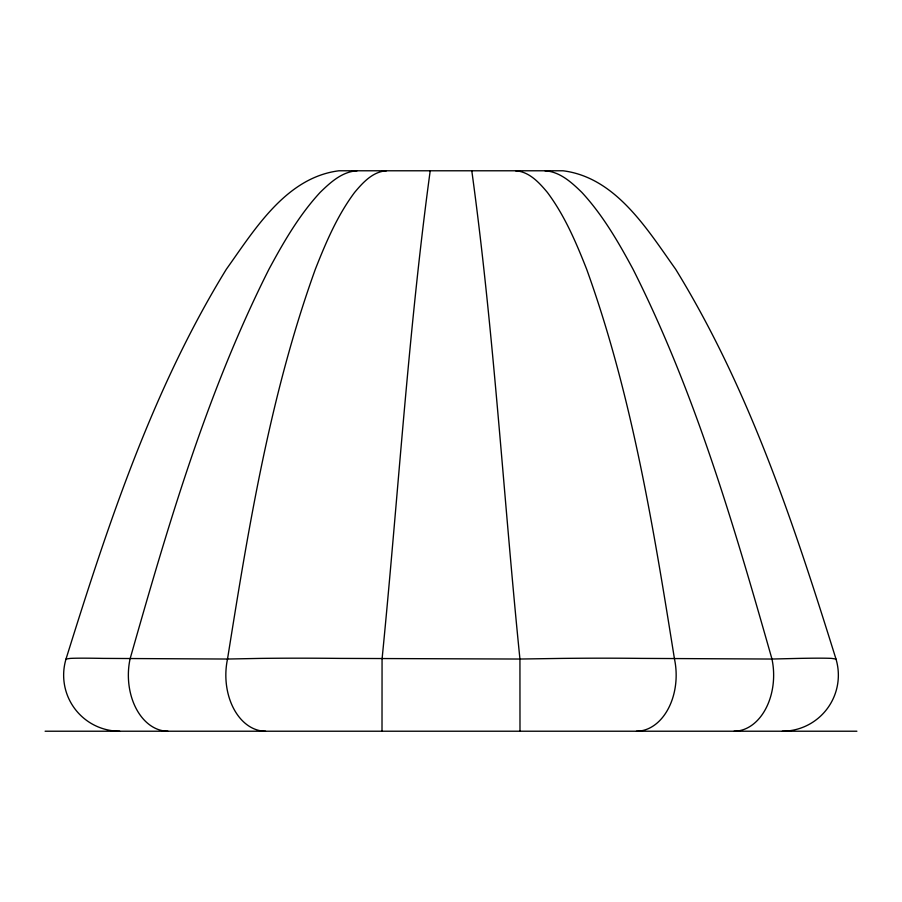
<?xml version="1.0" encoding="UTF-8"?>
<svg xmlns="http://www.w3.org/2000/svg" width="902" height="902" viewBox="0 0 902 902"><rect width="100%" height="100%" fill="white"/><g stroke="black" fill="none" stroke-linecap="round" stroke-linejoin="round"><path stroke-width="1.35" d="M382.008 731.218L382.065 659.035C398.233 496.382 408.144 332.703 430.209 170.782M119.684 731.218A56.048 56.048 0 0 1 66.015 659.035C107.857 524.953 152.404 389.529 226.379 269.191C254.702 229.536 285.99 177.502 338.915 170.782L563.085 170.782C616.01 177.502 647.298 229.536 675.621 269.191C749.596 389.529 794.143 524.953 835.985 659.035A56.048 56.048 0 0 1 782.316 731.218M66.015 659.035L70.39 658.392A223.132 4.465 2.8 0 1 102.997 658.392L227.518 659.035L260.746 658.392A223.132 10.768 1.1 0 1 339.445 658.392L519.935 659.035L562.555 658.392A223.132 10.768 -1.1 0 1 641.254 658.392L771.965 659.035L799.014 658.392A223.132 4.465 -2.8 0 1 831.61 658.392L835.985 659.035M386.439 170.782C372.763 171.628 362.852 182.576 354.621 192.408C337.303 215.589 325.926 242.435 315.362 269.191C270.014 394.884 248.535 527.557 227.518 659.035A56.048 39.677 90 0 0 265.515 731.218M357.045 170.782C342.061 171.673 330.335 182.452 320.142 192.408C299.16 215.127 283.589 242.097 268.988 269.191C206.682 392.765 167.783 526.396 130.035 659.035A56.048 39.587 -90 0 0 167.941 731.218M45.1 731.218L856.9 731.218M544.955 170.782C559.939 171.673 571.665 182.452 581.858 192.408C602.84 215.127 618.411 242.097 633.012 269.191C695.318 392.765 734.217 526.396 771.965 659.035A56.048 39.587 90 0 1 734.059 731.218M515.561 170.782C529.237 171.628 539.148 182.576 547.379 192.408C564.697 215.589 576.074 242.435 586.638 269.191C631.986 394.884 653.465 527.557 674.482 659.035A56.048 39.677 -90 0 1 636.485 731.218M471.791 170.782C494.014 332.669 503.463 496.438 519.935 659.035L519.992 731.218"/></g></svg>
